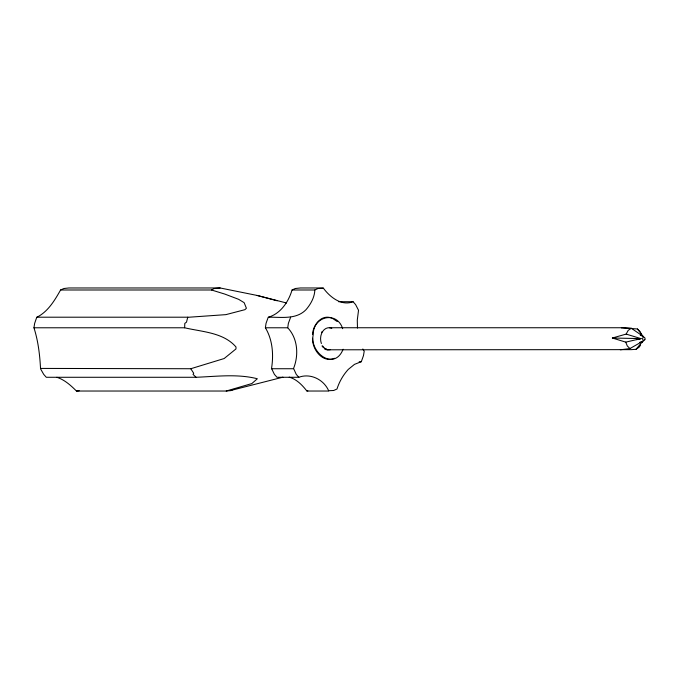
<?xml version="1.0" encoding="UTF-8"?>
<svg xmlns="http://www.w3.org/2000/svg" width="679" height="679" viewBox="0 0 679 679"><rect width="100%" height="100%" fill="white"/><g stroke="black" fill="none" stroke-linecap="round" stroke-linejoin="round"><path stroke-width="1.02" d="M312.561 338.218C312.094 349.32 322.423 363.469 334.552 358.266M36.921 317.203C47.997 311.712 54.685 300.381 60.584 289.992L211.517 289.992L224.791 294.075L238.643 299.329L244.134 302.664L246.418 308.258L244.924 309.675L225.895 314.64L189.263 317.203L36.768 317.203L34.646 323.391L33.95 327.779C38.143 340.858 39.806 354.735 40.528 368.425L190.782 368.731L224.155 358.537L235.978 348.93L236.003 346.994C223.433 332.396 202.198 331.921 184.646 327.779L184.798 323.391L186.504 322.16L187.743 317.203M357.485 328.084L357.281 320.149L358.529 310.269L355.618 304.616L353.072 301.722C341.529 306.356 329.952 297.054 323.467 288.278L317.984 288.507L314.844 289.992C314.538 297.41 310.761 304.141 306.017 309.675C296.137 319.894 280.97 316.983 268.239 317.203L266.032 323.391L265.387 327.779C272.644 339.814 273.747 354.769 271.532 368.425L274.401 374.367L276.99 377.278L298.828 377.278C310.439 372.907 323.79 379.561 328.644 390.722L333.686 390.493L336.988 389.008C339.279 381.785 343.133 375.08 348.234 369.452L354.489 364.36L361.05 361.797M298.828 377.278L296.248 374.384L293.566 368.425C298.862 355.168 297.852 338.524 287.735 327.779L288.363 323.391L290.646 317.203M312.501 334.535C312.951 325.088 321.362 313.927 331.751 318.069M323.297 287.972L300.381 287.972L295.306 288.507L292.055 289.992C288.558 301.739 280.724 313.545 268.468 317.203M626.14 334.085L640.984 338.617L625.741 342.131L612.382 338.015L626.14 334.085L628.219 330.359L631.309 328.254L643.098 336.343L637.445 328.984L621.37 327.753L631.309 328.254M343.124 349.227C334.289 371.557 309.157 352.35 313.248 334.535C312.943 316.355 336.843 310.447 342.691 328.695M639.737 342.377L642.682 341.274L636.019 349.303L631.317 349.643L326.981 349.795A11.059 8.411 -90 0 1 324.834 349.193M640.611 345.034L639.143 347.181L636.019 349.303M321.507 332.506L322.211 331.488M641.833 342.751L643.692 340.51M642.682 341.274L629.934 348.565L620.36 349.795M211.517 289.992L214.258 288.507L220.149 287.972L257.103 295.441L286.555 302.995M60.584 289.992L63.936 288.507L68.859 287.972L220.149 287.972M233.474 389.381L230.733 390.493L282.922 377.184M56.849 377.286C64.581 379.765 70.803 385.392 76.438 391.028L226.234 391.028L251.85 383.559L257.341 378.755C237.472 373.679 216.397 376.48 196.078 377.278L46.291 377.278L43.711 374.384L40.494 368.731M636.783 339.644L640.857 338.566M289.22 377.151C296.519 379.213 302.087 384.9 306.636 390.722L307.85 390.917M76.438 391.028L79.214 390.764M226.234 391.028L230.97 390.603M292.055 289.992L314.844 289.992M338.575 301.722L353.072 301.722M33.95 327.779L184.646 327.779M265.387 327.779L287.735 327.779M329.357 327.745L621.497 327.745M359.157 361.797L361.279 361.797L363.477 355.609L364.207 351.221L362.824 348.981M271.43 368.731L293.396 368.731M306.798 391.028L328.721 391.028M612.382 338.015L640.984 338.617M257.103 295.441L277.134 300.763M327.728 349.795L324.273 348.327M640.263 335.222L643.098 336.343M332.6 318.426L337.251 321.574M637.445 328.984L640.076 331.581L641.273 334M629.934 348.565L627.286 345.951L625.741 342.131M196.078 377.278L193.04 374.384L193.719 373.263L190.782 368.731M321.999 345.951L323.365 347.572M321.388 343.532A11.059 8.411 -90 0 1 322.729 331.369A11.059 8.411 -90 0 1 331.785 328.339M330.512 349.643A11.059 8.411 -90 0 1 322.584 345.951M644.838 339.678A1.604 1.222 -90 0 0 643.93 337.166A1.604 1.222 -90 0 0 642.724 339.458A1.604 1.222 -90 0 0 644.838 339.678"/></g></svg>
